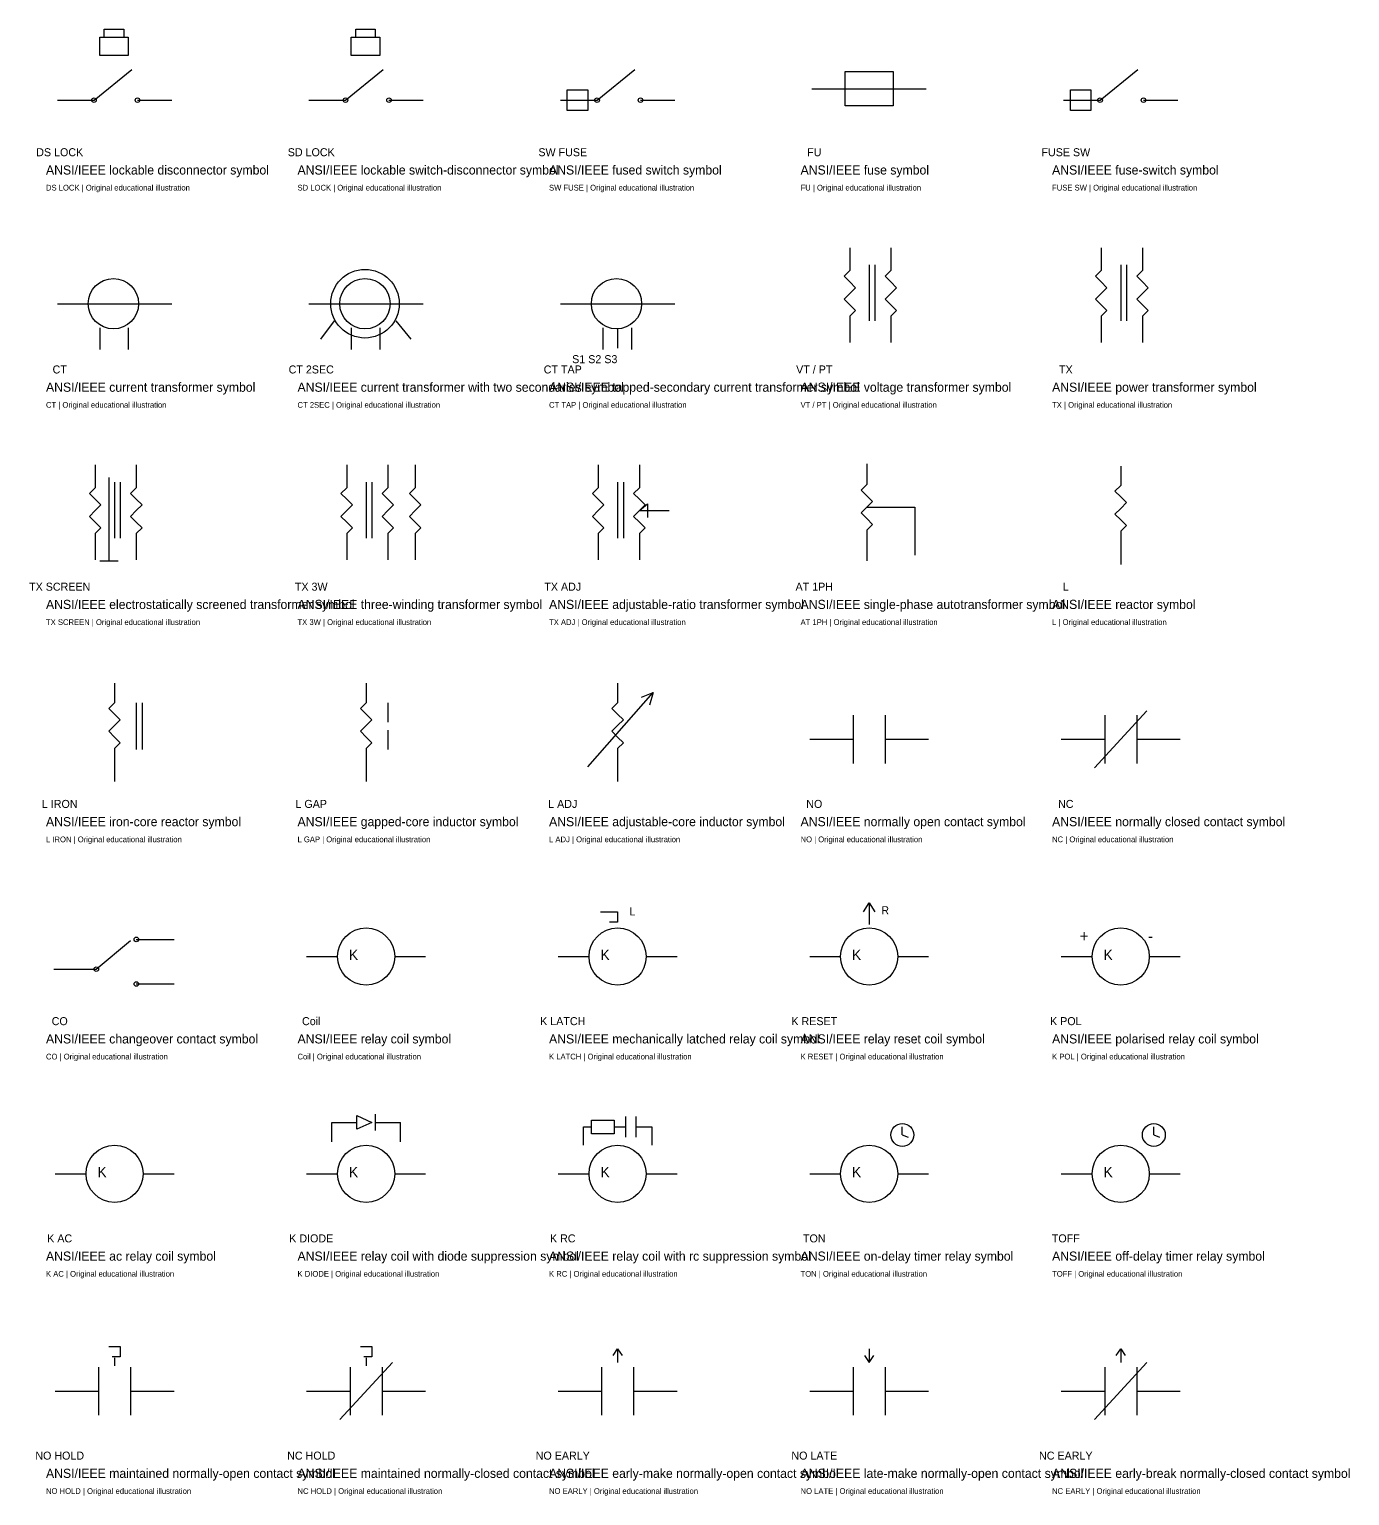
# Model space of a CAD drawing. Extents: x -25 to 1140, y -41451 to 113.
# Drawn here: x -15 to 1140, y -28341 to -27058 of the extents above; entities that cross this region are included whole.
import ezdxf
from ezdxf.enums import TextEntityAlignment as Align

# ---------------------------------------------------------------- set-up
doc = ezdxf.new("R2010")
doc.units = 0
doc.layers.add('REFERENCE', color=7, linetype='CONTINUOUS')

# ---------------------------------------------------------------- blocks, each defined once
blk = doc.blocks.new('REF_ANSI_LOCKABLE_DISCONNECTOR')
at = {"layer": 'REFERENCE'}
for p, q in [((47, 105), (72, 105)), ((47, 89), (47, 105)), ((51, 105), (51, 112)), ((51, 112), (68, 112)), ((68, 112), (68, 105)), ((72, 105), (72, 89)), ((42, 50), (75, 77)), ((72, 89), (47, 89)), ((10, 50), (42, 50)), ((80, 50), (110, 50))]:
    blk.add_line(p, q, dxfattribs=at)
for centre in [(42, 50), (80, 50)]:
    blk.add_circle(centre, 2, dxfattribs=at)
blk.add_text('DS LOCK', height=7, dxfattribs=at).set_placement((12, 1), align=Align.CENTER)
blk = doc.blocks.new('REF_ANSI_LOCKABLE_SWITCH_DISCONNECTOR')
at = {"layer": 'REFERENCE'}
for p, q in [((47, 105), (72, 105)), ((47, 89), (47, 105)), ((51, 105), (51, 112)), ((51, 112), (68, 112)), ((68, 112), (68, 105)), ((72, 105), (72, 89)), ((42, 50), (75, 77)), ((72, 89), (47, 89)), ((10, 50), (42, 50)), ((80, 50), (110, 50))]:
    blk.add_line(p, q, dxfattribs=at)
for centre in [(42, 50), (80, 50)]:
    blk.add_circle(centre, 2, dxfattribs=at)
blk.add_text('SD LOCK', height=7, dxfattribs=at).set_placement((12, 1), align=Align.CENTER)
blk = doc.blocks.new('REF_ANSI_FUSED_SWITCH')
at = {"layer": 'REFERENCE'}
for p, q in [((42, 50), (75, 77)), ((16, 59), (34, 59)), ((16, 41), (16, 59)), ((34, 59), (34, 41)), ((10, 50), (42, 50)), ((16, 50), (34, 50)), ((34, 41), (16, 41)), ((80, 50), (110, 50))]:
    blk.add_line(p, q, dxfattribs=at)
for centre in [(42, 50), (80, 50)]:
    blk.add_circle(centre, 2, dxfattribs=at)
blk.add_text('SW FUSE', height=7, dxfattribs=at).set_placement((12, 1), align=Align.CENTER)
blk = doc.blocks.new('REF_ANSI_FUSE')
at = {"layer": 'REFERENCE'}
for p, q in [((39, 75), (81, 75)), ((39, 45), (39, 75)), ((81, 75), (81, 45)), ((10, 60), (39, 60)), ((39, 60), (81, 60)), ((81, 60), (110, 60)), ((81, 45), (39, 45))]:
    blk.add_line(p, q, dxfattribs=at)
blk.add_text('FU', height=7, dxfattribs=at).set_placement((12, 1), align=Align.CENTER)
blk = doc.blocks.new('REF_ANSI_FUSE_SWITCH')
at = {"layer": 'REFERENCE'}
for p, q in [((42, 50), (75, 77)), ((16, 59), (34, 59)), ((16, 41), (16, 59)), ((34, 59), (34, 41)), ((10, 50), (42, 50)), ((16, 50), (34, 50)), ((34, 41), (16, 41)), ((80, 50), (110, 50))]:
    blk.add_line(p, q, dxfattribs=at)
for centre in [(42, 50), (80, 50)]:
    blk.add_circle(centre, 2, dxfattribs=at)
blk.add_text('FUSE SW', height=7, dxfattribs=at).set_placement((12, 1), align=Align.CENTER)
blk = doc.blocks.new('REF_ANSI_CURRENT_TRANSFORMER')
at = {"layer": 'REFERENCE'}
for p, q in [((10, 62), (110, 62)), ((47, 41), (47, 22)), ((72, 41), (72, 22))]:
    blk.add_line(p, q, dxfattribs=at)
blk.add_circle((59, 62), 22, dxfattribs=at)
blk.add_text('CT', height=7, dxfattribs=at).set_placement((12, 1), align=Align.CENTER)
blk = doc.blocks.new('REF_ANSI_CURRENT_TRANSFORMER_WITH_TWO_SECONDARIES')
at = {"layer": 'REFERENCE'}
for p, q in [((10, 62), (110, 62)), ((32, 47), (20, 31)), ((47, 41), (47, 22)), ((72, 41), (72, 22)), ((86, 47), (99, 31))]:
    blk.add_line(p, q, dxfattribs=at)
for radius in [30, 22]:
    blk.add_circle((59, 62), radius, dxfattribs=at)
blk.add_text('CT 2SEC', height=7, dxfattribs=at).set_placement((12, 1), align=Align.CENTER)
blk = doc.blocks.new('REF_ANSI_TAPPED_SECONDARY_CURRENT_TRANSFORMER')
at = {"layer": 'REFERENCE'}
for p, q in [((10, 62), (110, 62)), ((47, 41), (47, 22)), ((60, 40), (60, 23)), ((72, 41), (72, 22))]:
    blk.add_line(p, q, dxfattribs=at)
blk.add_circle((59, 62), 22, dxfattribs=at)
for s, p in [('S1 S2 S3', (40, 10)), ('CT TAP', (12, 1))]:
    blk.add_text(s, height=7, dxfattribs=at).set_placement(p, align=Align.CENTER)
blk = doc.blocks.new('REF_ANSI_VOLTAGE_TRANSFORMER')
at = {"layer": 'REFERENCE'}
for p, q in [((43, 111), (43, 91)), ((79, 111), (79, 91)), ((43, 91), (38, 86)), ((60, 96), (60, 47)), ((65, 96), (65, 47)), ((79, 91), (74, 86)), ((38, 86), (43, 81)), ((43, 81), (48, 76)), ((74, 86), (79, 81)), ((79, 81), (84, 76)), ((43, 71), (38, 66)), ((38, 66), (43, 61)), ((48, 76), (43, 71)), ((79, 71), (74, 66)), ((74, 66), (79, 61)), ((84, 76), (79, 71)), ((43, 61), (48, 56)), ((48, 56), (43, 51)), ((79, 61), (84, 56)), ((84, 56), (79, 51)), ((43, 51), (43, 28)), ((79, 51), (79, 28))]:
    blk.add_line(p, q, dxfattribs=at)
blk.add_text('VT / PT', height=7, dxfattribs=at).set_placement((12, 1), align=Align.CENTER)
blk = doc.blocks.new('REF_ANSI_POWER_TRANSFORMER')
at = {"layer": 'REFERENCE'}
for p, q in [((43, 111), (43, 91)), ((79, 111), (79, 91)), ((43, 91), (38, 86)), ((60, 96), (60, 47)), ((65, 96), (65, 47)), ((79, 91), (74, 86)), ((38, 86), (43, 81)), ((43, 81), (48, 76)), ((74, 86), (79, 81)), ((79, 81), (84, 76)), ((43, 71), (38, 66)), ((38, 66), (43, 61)), ((48, 76), (43, 71)), ((79, 71), (74, 66)), ((74, 66), (79, 61)), ((84, 76), (79, 71)), ((43, 61), (48, 56)), ((48, 56), (43, 51)), ((79, 61), (84, 56)), ((84, 56), (79, 51)), ((43, 51), (43, 28)), ((79, 51), (79, 28))]:
    blk.add_line(p, q, dxfattribs=at)
blk.add_text('TX', height=7, dxfattribs=at).set_placement((12, 1), align=Align.CENTER)
blk = doc.blocks.new('REF_ANSI_ELECTROSTATICALLY_SCREENED_TRANSFORMER')
at = {"layer": 'REFERENCE'}
for p, q in [((43, 111), (43, 91)), ((79, 111), (79, 91)), ((43, 91), (38, 86)), ((55, 100), (55, 38)), ((60, 96), (60, 47)), ((65, 96), (65, 47)), ((79, 91), (74, 86)), ((38, 86), (43, 81)), ((43, 81), (48, 76)), ((74, 86), (79, 81)), ((79, 81), (84, 76)), ((43, 71), (38, 66)), ((38, 66), (43, 61)), ((48, 76), (43, 71)), ((79, 71), (74, 66)), ((74, 66), (79, 61)), ((84, 76), (79, 71)), ((43, 61), (48, 56)), ((48, 56), (43, 51)), ((79, 61), (84, 56)), ((84, 56), (79, 51)), ((43, 51), (43, 28)), ((79, 51), (79, 28)), ((47, 27), (63, 27)), ((55, 38), (55, 27))]:
    blk.add_line(p, q, dxfattribs=at)
blk.add_text('TX SCREEN', height=7, dxfattribs=at).set_placement((12, 1), align=Align.CENTER)
blk = doc.blocks.new('REF_ANSI_THREE_WINDING_TRANSFORMER')
at = {"layer": 'REFERENCE'}
for p, q in [((43, 111), (43, 91)), ((79, 111), (79, 91)), ((103, 111), (103, 91)), ((43, 91), (38, 86)), ((60, 96), (60, 47)), ((65, 96), (65, 47)), ((79, 91), (74, 86)), ((103, 91), (98, 86)), ((38, 86), (43, 81)), ((43, 81), (48, 76)), ((74, 86), (79, 81)), ((79, 81), (84, 76)), ((98, 86), (103, 81)), ((103, 81), (108, 76)), ((43, 71), (38, 66)), ((38, 66), (43, 61)), ((48, 76), (43, 71)), ((79, 71), (74, 66)), ((74, 66), (79, 61)), ((84, 76), (79, 71)), ((103, 71), (98, 66)), ((98, 66), (103, 61)), ((108, 76), (103, 71)), ((43, 61), (48, 56)), ((48, 56), (43, 51)), ((79, 61), (84, 56)), ((84, 56), (79, 51)), ((103, 61), (108, 56)), ((108, 56), (103, 51)), ((43, 51), (43, 28)), ((79, 51), (79, 28)), ((103, 51), (103, 28))]:
    blk.add_line(p, q, dxfattribs=at)
blk.add_text('TX 3W', height=7, dxfattribs=at).set_placement((12, 1), align=Align.CENTER)
blk = doc.blocks.new('REF_ANSI_ADJUSTABLE_RATIO_TRANSFORMER')
at = {"layer": 'REFERENCE'}
for p, q in [((43, 111), (43, 91)), ((79, 111), (79, 91)), ((43, 91), (38, 86)), ((60, 96), (60, 47)), ((65, 96), (65, 47)), ((79, 91), (74, 86)), ((38, 86), (43, 81)), ((43, 81), (48, 76)), ((74, 86), (79, 81)), ((79, 81), (84, 76)), ((79, 71), (86, 77)), ((86, 77), (86, 65)), ((43, 71), (38, 66)), ((38, 66), (43, 61)), ((48, 76), (43, 71)), ((79, 71), (74, 66)), ((74, 66), (79, 61)), ((84, 76), (79, 71)), ((79, 71), (105, 71)), ((43, 61), (48, 56)), ((48, 56), (43, 51)), ((79, 61), (84, 56)), ((84, 56), (79, 51)), ((43, 51), (43, 28)), ((79, 51), (79, 28))]:
    blk.add_line(p, q, dxfattribs=at)
blk.add_text('TX ADJ', height=7, dxfattribs=at).set_placement((12, 1), align=Align.CENTER)
blk = doc.blocks.new('REF_ANSI_SINGLE_PHASE_AUTOTRANSFORMER')
at = {"layer": 'REFERENCE'}
for p, q in [((58, 112), (58, 94)), ((58, 94), (53, 89)), ((53, 89), (58, 84)), ((58, 84), (63, 79)), ((63, 79), (58, 74)), ((58, 74), (53, 69)), ((53, 69), (58, 64)), ((58, 74), (100, 74)), ((100, 74), (100, 32)), ((58, 64), (63, 59)), ((63, 59), (58, 54)), ((58, 54), (58, 27))]:
    blk.add_line(p, q, dxfattribs=at)
blk.add_text('AT 1PH', height=7, dxfattribs=at).set_placement((12, 1), align=Align.CENTER)
blk = doc.blocks.new('REF_ANSI_REACTOR')
at = {"layer": 'REFERENCE'}
for p, q in [((60, 110), (60, 93)), ((60, 93), (55, 88)), ((55, 88), (60, 83)), ((60, 83), (65, 78)), ((65, 78), (60, 73)), ((60, 73), (55, 68)), ((55, 68), (60, 63)), ((60, 63), (65, 58)), ((65, 58), (60, 53)), ((60, 53), (60, 24))]:
    blk.add_line(p, q, dxfattribs=at)
blk.add_text('L', height=7, dxfattribs=at).set_placement((12, 1), align=Align.CENTER)
blk = doc.blocks.new('REF_ANSI_IRON_CORE_REACTOR')
at = {"layer": 'REFERENCE'}
for p, q in [((60, 110), (60, 93)), ((60, 93), (55, 88)), ((79, 93), (79, 52)), ((84, 93), (84, 52)), ((55, 88), (60, 83)), ((60, 83), (65, 78)), ((65, 78), (60, 73)), ((60, 73), (55, 68)), ((55, 68), (60, 63)), ((60, 63), (65, 58)), ((65, 58), (60, 53)), ((60, 53), (60, 24))]:
    blk.add_line(p, q, dxfattribs=at)
blk.add_text('L IRON', height=7, dxfattribs=at).set_placement((12, 1), align=Align.CENTER)
blk = doc.blocks.new('REF_ANSI_GAPPED_CORE_INDUCTOR')
at = {"layer": 'REFERENCE'}
for p, q in [((60, 110), (60, 93)), ((60, 93), (55, 88)), ((79, 93), (79, 76)), ((55, 88), (60, 83)), ((60, 83), (65, 78)), ((65, 78), (60, 73)), ((60, 73), (55, 68)), ((55, 68), (60, 63)), ((79, 69), (79, 52)), ((60, 63), (65, 58)), ((65, 58), (60, 53)), ((60, 53), (60, 24))]:
    blk.add_line(p, q, dxfattribs=at)
blk.add_text('L GAP', height=7, dxfattribs=at).set_placement((12, 1), align=Align.CENTER)
blk = doc.blocks.new('REF_ANSI_ADJUSTABLE_CORE_INDUCTOR')
at = {"layer": 'REFERENCE'}
for p, q in [((60, 110), (60, 93)), ((34, 37), (91, 102)), ((60, 93), (55, 88)), ((81, 98), (91, 102)), ((91, 102), (88, 91)), ((55, 88), (60, 83)), ((60, 83), (65, 78)), ((65, 78), (60, 73)), ((60, 73), (55, 68)), ((55, 68), (60, 63)), ((60, 63), (65, 58)), ((65, 58), (60, 53)), ((60, 53), (60, 24))]:
    blk.add_line(p, q, dxfattribs=at)
blk.add_text('L ADJ', height=7, dxfattribs=at).set_placement((12, 1), align=Align.CENTER)
blk = doc.blocks.new('REF_ANSI_NORMALLY_OPEN_CONTACT')
at = {"layer": 'REFERENCE'}
for p, q in [((46, 82), (46, 40)), ((74, 82), (74, 40)), ((8, 61), (46, 61)), ((74, 61), (112, 61))]:
    blk.add_line(p, q, dxfattribs=at)
blk.add_text('NO', height=7, dxfattribs=at).set_placement((12, 1), align=Align.CENTER)
blk = doc.blocks.new('REF_ANSI_NORMALLY_CLOSED_CONTACT')
at = {"layer": 'REFERENCE'}
for p, q in [((37, 36), (83, 86)), ((46, 82), (46, 40)), ((74, 82), (74, 40)), ((8, 61), (46, 61)), ((74, 61), (112, 61))]:
    blk.add_line(p, q, dxfattribs=at)
blk.add_text('NC', height=7, dxfattribs=at).set_placement((12, 1), align=Align.CENTER)
blk = doc.blocks.new('REF_ANSI_CHANGEOVER_CONTACT')
at = {"layer": 'REFERENCE'}
for p, q in [((44, 50), (74, 75)), ((79, 76), (112, 76)), ((7, 50), (44, 50)), ((79, 37), (112, 37))]:
    blk.add_line(p, q, dxfattribs=at)
for centre in [(79, 76), (44, 50), (79, 37)]:
    blk.add_circle(centre, 2, dxfattribs=at)
blk.add_text('CO', height=7, dxfattribs=at).set_placement((12, 1), align=Align.CENTER)
blk = doc.blocks.new('REF_ANSI_RELAY_COIL')
at = {"layer": 'REFERENCE'}
for p, q in [((8, 61), (35, 61)), ((85, 61), (112, 61))]:
    blk.add_line(p, q, dxfattribs=at)
blk.add_circle((60, 61), 25, dxfattribs=at)
for s, height, p in [('K', 9, (49, 58)), ('Coil', 7, (12, 1))]:
    blk.add_text(s, height=height, dxfattribs=at).set_placement(p, align=Align.CENTER)
blk = doc.blocks.new('REF_ANSI_MECHANICALLY_LATCHED_RELAY_COIL')
at = {"layer": 'REFERENCE'}
for p, q in [((45, 100), (60, 100)), ((60, 91), (53, 91)), ((60, 100), (60, 91)), ((8, 61), (35, 61)), ((85, 61), (112, 61))]:
    blk.add_line(p, q, dxfattribs=at)
blk.add_circle((60, 61), 25, dxfattribs=at)
for s, height, p in [('L', 7, (73, 97)), ('K', 9, (49, 58)), ('K LATCH', 7, (12, 1))]:
    blk.add_text(s, height=height, dxfattribs=at).set_placement(p, align=Align.CENTER)
blk = doc.blocks.new('REF_ANSI_RELAY_RESET_COIL')
at = {"layer": 'REFERENCE'}
for p, q in [((55, 100), (60, 108)), ((60, 108), (60, 89)), ((60, 108), (65, 100)), ((8, 61), (35, 61)), ((85, 61), (112, 61))]:
    blk.add_line(p, q, dxfattribs=at)
blk.add_circle((60, 61), 25, dxfattribs=at)
for s, height, p in [('R', 7, (74, 98)), ('K', 9, (49, 58)), ('K RESET', 7, (12, 1))]:
    blk.add_text(s, height=height, dxfattribs=at).set_placement(p, align=Align.CENTER)
blk = doc.blocks.new('REF_ANSI_POLARISED_RELAY_COIL')
at = {"layer": 'REFERENCE'}
for p, q in [((8, 61), (35, 61)), ((85, 61), (112, 61))]:
    blk.add_line(p, q, dxfattribs=at)
blk.add_circle((60, 61), 25, dxfattribs=at)
for s, height, p in [('+', 10, (28, 74)), ('-', 10, (86, 74)), ('K', 9, (49, 58)), ('K POL', 7, (12, 1))]:
    blk.add_text(s, height=height, dxfattribs=at).set_placement(p, align=Align.CENTER)
blk = doc.blocks.new('REF_ANSI_AC_RELAY_COIL')
at = {"layer": 'REFERENCE'}
for p, q in [((8, 61), (35, 61)), ((85, 61), (112, 61))]:
    blk.add_line(p, q, dxfattribs=at)
blk.add_circle((60, 61), 25, dxfattribs=at)
for s, height, p in [('K', 9, (49, 58)), ('K AC', 7, (12, 1))]:
    blk.add_text(s, height=height, dxfattribs=at).set_placement(p, align=Align.CENTER)
blk = doc.blocks.new('REF_ANSI_RELAY_COIL_WITH_DIODE_SUPPRESSION')
at = {"layer": 'REFERENCE'}
for p, q in [((30, 89), (30, 106)), ((30, 106), (52, 106)), ((52, 112), (65, 106)), ((52, 100), (52, 112)), ((65, 106), (52, 100)), ((68, 113), (68, 99)), ((68, 106), (90, 106)), ((90, 89), (90, 106)), ((8, 61), (35, 61)), ((85, 61), (112, 61))]:
    blk.add_line(p, q, dxfattribs=at)
blk.add_circle((60, 61), 25, dxfattribs=at)
for s, height, p in [('K', 9, (49, 58)), ('K DIODE', 7, (12, 1))]:
    blk.add_text(s, height=height, dxfattribs=at).set_placement(p, align=Align.CENTER)
blk = doc.blocks.new('REF_ANSI_RELAY_COIL_WITH_RC_SUPPRESSION')
at = {"layer": 'REFERENCE'}
for p, q in [((37, 108), (57, 108)), ((37, 96), (37, 108)), ((57, 108), (57, 96)), ((67, 111), (67, 93)), ((76, 111), (76, 93)), ((30, 86), (30, 102)), ((30, 102), (37, 102)), ((57, 96), (37, 96)), ((57, 102), (67, 102)), ((76, 102), (90, 102)), ((90, 102), (90, 86)), ((8, 61), (35, 61)), ((85, 61), (112, 61))]:
    blk.add_line(p, q, dxfattribs=at)
blk.add_circle((60, 61), 25, dxfattribs=at)
for s, height, p in [('K', 9, (49, 58)), ('K RC', 7, (12, 1))]:
    blk.add_text(s, height=height, dxfattribs=at).set_placement(p, align=Align.CENTER)
blk = doc.blocks.new('REF_ANSI_ON_DELAY_TIMER_RELAY')
at = {"layer": 'REFERENCE'}
for p, q in [((89, 95), (89, 102)), ((89, 95), (94, 93)), ((8, 61), (35, 61)), ((85, 61), (112, 61))]:
    blk.add_line(p, q, dxfattribs=at)
for centre, radius in [((89, 95), 10), ((60, 61), 25)]:
    blk.add_circle(centre, radius, dxfattribs=at)
for s, height, p in [('K', 9, (49, 58)), ('TON', 7, (12, 1))]:
    blk.add_text(s, height=height, dxfattribs=at).set_placement(p, align=Align.CENTER)
blk = doc.blocks.new('REF_ANSI_OFF_DELAY_TIMER_RELAY')
at = {"layer": 'REFERENCE'}
for p, q in [((89, 95), (89, 102)), ((89, 95), (94, 93)), ((8, 61), (35, 61)), ((85, 61), (112, 61))]:
    blk.add_line(p, q, dxfattribs=at)
for centre, radius in [((89, 95), 10), ((60, 61), 25)]:
    blk.add_circle(centre, radius, dxfattribs=at)
for s, height, p in [('K', 9, (49, 58)), ('TOFF', 7, (12, 1))]:
    blk.add_text(s, height=height, dxfattribs=at).set_placement(p, align=Align.CENTER)
blk = doc.blocks.new('REF_ANSI_MAINTAINED_NORMALLY_OPEN_CONTACT')
at = {"layer": 'REFERENCE'}
for p, q in [((55, 100), (65, 100)), ((65, 91), (58, 91)), ((60, 90), (60, 83)), ((65, 100), (65, 91)), ((46, 82), (46, 40)), ((74, 82), (74, 40)), ((8, 61), (46, 61)), ((74, 61), (112, 61))]:
    blk.add_line(p, q, dxfattribs=at)
blk.add_text('NO HOLD', height=7, dxfattribs=at).set_placement((12, 1), align=Align.CENTER)
blk = doc.blocks.new('REF_ANSI_MAINTAINED_NORMALLY_CLOSED_CONTACT')
at = {"layer": 'REFERENCE'}
for p, q in [((55, 100), (65, 100)), ((65, 91), (58, 91)), ((60, 90), (60, 83)), ((65, 100), (65, 91)), ((37, 36), (83, 86)), ((46, 82), (46, 40)), ((74, 82), (74, 40)), ((8, 61), (46, 61)), ((74, 61), (112, 61))]:
    blk.add_line(p, q, dxfattribs=at)
blk.add_text('NC HOLD', height=7, dxfattribs=at).set_placement((12, 1), align=Align.CENTER)
blk = doc.blocks.new('REF_ANSI_EARLY_MAKE_NORMALLY_OPEN_CONTACT')
at = {"layer": 'REFERENCE'}
for p, q in [((56, 92), (60, 98)), ((60, 98), (60, 86)), ((60, 98), (64, 92)), ((46, 82), (46, 40)), ((74, 82), (74, 40)), ((8, 61), (46, 61)), ((74, 61), (112, 61))]:
    blk.add_line(p, q, dxfattribs=at)
blk.add_text('NO EARLY', height=7, dxfattribs=at).set_placement((12, 1), align=Align.CENTER)
blk = doc.blocks.new('REF_ANSI_LATE_MAKE_NORMALLY_OPEN_CONTACT')
at = {"layer": 'REFERENCE'}
for p, q in [((56, 92), (60, 86)), ((60, 98), (60, 86)), ((60, 86), (64, 92)), ((46, 82), (46, 40)), ((74, 82), (74, 40)), ((8, 61), (46, 61)), ((74, 61), (112, 61))]:
    blk.add_line(p, q, dxfattribs=at)
blk.add_text('NO LATE', height=7, dxfattribs=at).set_placement((12, 1), align=Align.CENTER)
blk = doc.blocks.new('REF_ANSI_EARLY_BREAK_NORMALLY_CLOSED_CONTACT')
at = {"layer": 'REFERENCE'}
for p, q in [((56, 92), (60, 98)), ((60, 98), (60, 86)), ((60, 98), (64, 92)), ((37, 36), (83, 86)), ((46, 82), (46, 40)), ((74, 82), (74, 40)), ((8, 61), (46, 61)), ((74, 61), (112, 61))]:
    blk.add_line(p, q, dxfattribs=at)
blk.add_text('NC EARLY', height=7, dxfattribs=at).set_placement((12, 1), align=Align.CENTER)

msp = doc.modelspace()

# ---------------------------------------------------------------- block references
at = {"layer": 'REFERENCE'}
for name, p in [('REF_ANSI_LOCKABLE_DISCONNECTOR', (0, -27170)), ('REF_ANSI_LOCKABLE_SWITCH_DISCONNECTOR', (220, -27170)), ('REF_ANSI_FUSED_SWITCH', (440, -27170)), ('REF_ANSI_FUSE', (660, -27170)), ('REF_ANSI_FUSE_SWITCH', (880, -27170)), ('REF_ANSI_VOLTAGE_TRANSFORMER', (660, -27360)), ('REF_ANSI_POWER_TRANSFORMER', (880, -27360)), ('REF_ANSI_CURRENT_TRANSFORMER', (0, -27360)), ('REF_ANSI_CURRENT_TRANSFORMER_WITH_TWO_SECONDARIES', (220, -27360)), ('REF_ANSI_TAPPED_SECONDARY_CURRENT_TRANSFORMER', (440, -27360)), ('REF_ANSI_ELECTROSTATICALLY_SCREENED_TRANSFORMER', (0, -27550)), ('REF_ANSI_THREE_WINDING_TRANSFORMER', (220, -27550)), ('REF_ANSI_ADJUSTABLE_RATIO_TRANSFORMER', (440, -27550)), ('REF_ANSI_SINGLE_PHASE_AUTOTRANSFORMER', (660, -27550)), ('REF_ANSI_REACTOR', (880, -27550)), ('REF_ANSI_IRON_CORE_REACTOR', (0, -27740)), ('REF_ANSI_GAPPED_CORE_INDUCTOR', (220, -27740)), ('REF_ANSI_ADJUSTABLE_CORE_INDUCTOR', (440, -27740)), ('REF_ANSI_NORMALLY_OPEN_CONTACT', (660, -27740)), ('REF_ANSI_NORMALLY_CLOSED_CONTACT', (880, -27740)), ('REF_ANSI_MECHANICALLY_LATCHED_RELAY_COIL', (440, -27930)), ('REF_ANSI_RELAY_RESET_COIL', (660, -27930)), ('REF_ANSI_CHANGEOVER_CONTACT', (0, -27930)), ('REF_ANSI_RELAY_COIL', (220, -27930)), ('REF_ANSI_POLARISED_RELAY_COIL', (880, -27930)), ('REF_ANSI_RELAY_COIL_WITH_DIODE_SUPPRESSION', (220, -28120)), ('REF_ANSI_RELAY_COIL_WITH_RC_SUPPRESSION', (440, -28120)), ('REF_ANSI_ON_DELAY_TIMER_RELAY', (660, -28120)), ('REF_ANSI_OFF_DELAY_TIMER_RELAY', (880, -28120)), ('REF_ANSI_AC_RELAY_COIL', (0, -28120)), ('REF_ANSI_MAINTAINED_NORMALLY_OPEN_CONTACT', (0, -28310)), ('REF_ANSI_MAINTAINED_NORMALLY_CLOSED_CONTACT', (220, -28310)), ('REF_ANSI_EARLY_MAKE_NORMALLY_OPEN_CONTACT', (440, -28310)), ('REF_ANSI_LATE_MAKE_NORMALLY_OPEN_CONTACT', (660, -28310)), ('REF_ANSI_EARLY_BREAK_NORMALLY_CLOSED_CONTACT', (880, -28310))]:
    msp.add_blockref(name, p, dxfattribs=at)

# ---------------------------------------------------------------- texts
for s, height, p in [('ANSI/IEEE lockable disconnector symbol', 8, (0, -27185)), ('ANSI/IEEE lockable switch-disconnector symbol', 8, (220, -27185)), ('ANSI/IEEE fused switch symbol', 8, (440, -27185)), ('ANSI/IEEE fuse symbol', 8, (660, -27185)), ('ANSI/IEEE fuse-switch symbol', 8, (880, -27185)), ('DS LOCK | Original educational illustration', 5, (0, -27199)), ('SD LOCK | Original educational illustration', 5, (220, -27199)), ('SW FUSE | Original educational illustration', 5, (440, -27199)), ('FU | Original educational illustration', 5, (660, -27199)), ('FUSE SW | Original educational illustration', 5, (880, -27199)), ('ANSI/IEEE current transformer symbol', 8, (0, -27375)), ('ANSI/IEEE current transformer with two secondaries symbol', 8, (220, -27375)), ('ANSI/IEEE tapped-secondary current transformer symbol', 8, (440, -27375)), ('ANSI/IEEE voltage transformer symbol', 8, (660, -27375)), ('ANSI/IEEE power transformer symbol', 8, (880, -27375)), ('CT | Original educational illustration', 5, (0, -27389)), ('CT 2SEC | Original educational illustration', 5, (220, -27389)), ('CT TAP | Original educational illustration', 5, (440, -27389)), ('VT / PT | Original educational illustration', 5, (660, -27389)), ('TX | Original educational illustration', 5, (880, -27389)), ('ANSI/IEEE electrostatically screened transformer symbol', 8, (0, -27565)), ('ANSI/IEEE three-winding transformer symbol', 8, (220, -27565)), ('ANSI/IEEE adjustable-ratio transformer symbol', 8, (440, -27565)), ('ANSI/IEEE single-phase autotransformer symbol', 8, (660, -27565)), ('ANSI/IEEE reactor symbol', 8, (880, -27565)), ('TX SCREEN | Original educational illustration', 5, (0, -27579)), ('TX 3W | Original educational illustration', 5, (220, -27579)), ('TX ADJ | Original educational illustration', 5, (440, -27579)), ('AT 1PH | Original educational illustration', 5, (660, -27579)), ('L | Original educational illustration', 5, (880, -27579)), ('ANSI/IEEE iron-core reactor symbol', 8, (0, -27755)), ('ANSI/IEEE gapped-core inductor symbol', 8, (220, -27755)), ('ANSI/IEEE adjustable-core inductor symbol', 8, (440, -27755)), ('ANSI/IEEE normally open contact symbol', 8, (660, -27755)), ('ANSI/IEEE normally closed contact symbol', 8, (880, -27755)), ('L IRON | Original educational illustration', 5, (0, -27769)), ('L GAP | Original educational illustration', 5, (220, -27769)), ('L ADJ | Original educational illustration', 5, (440, -27769)), ('NO | Original educational illustration', 5, (660, -27769)), ('NC | Original educational illustration', 5, (880, -27769)), ('ANSI/IEEE changeover contact symbol', 8, (0, -27945)), ('ANSI/IEEE relay coil symbol', 8, (220, -27945)), ('ANSI/IEEE mechanically latched relay coil symbol', 8, (440, -27945)), ('ANSI/IEEE relay reset coil symbol', 8, (660, -27945)), ('ANSI/IEEE polarised relay coil symbol', 8, (880, -27945)), ('CO | Original educational illustration', 5, (0, -27959)), ('Coil | Original educational illustration', 5, (220, -27959)), ('K LATCH | Original educational illustration', 5, (440, -27959)), ('K RESET | Original educational illustration', 5, (660, -27959)), ('K POL | Original educational illustration', 5, (880, -27959)), ('ANSI/IEEE ac relay coil symbol', 8, (0, -28135)), ('ANSI/IEEE relay coil with diode suppression symbol', 8, (220, -28135)), ('ANSI/IEEE relay coil with rc suppression symbol', 8, (440, -28135)), ('ANSI/IEEE on-delay timer relay symbol', 8, (660, -28135)), ('ANSI/IEEE off-delay timer relay symbol', 8, (880, -28135)), ('K AC | Original educational illustration', 5, (0, -28149)), ('K DIODE | Original educational illustration', 5, (220, -28149)), ('K RC | Original educational illustration', 5, (440, -28149)), ('TON | Original educational illustration', 5, (660, -28149)), ('TOFF | Original educational illustration', 5, (880, -28149)), ('ANSI/IEEE maintained normally-open contact symbol', 8, (0, -28325)), ('ANSI/IEEE maintained normally-closed contact symbol', 8, (220, -28325)), ('ANSI/IEEE early-make normally-open contact symbol', 8, (440, -28325)), ('ANSI/IEEE late-make normally-open contact symbol', 8, (660, -28325)), ('ANSI/IEEE early-break normally-closed contact symbol', 8, (880, -28325)), ('NO HOLD | Original educational illustration', 5, (0, -28339)), ('NC HOLD | Original educational illustration', 5, (220, -28339)), ('NO EARLY | Original educational illustration', 5, (440, -28339)), ('NO LATE | Original educational illustration', 5, (660, -28339)), ('NC EARLY | Original educational illustration', 5, (880, -28339))]:
    msp.add_text(s, height=height, dxfattribs=at).set_placement(p)

doc.saveas('drawing.dxf')
